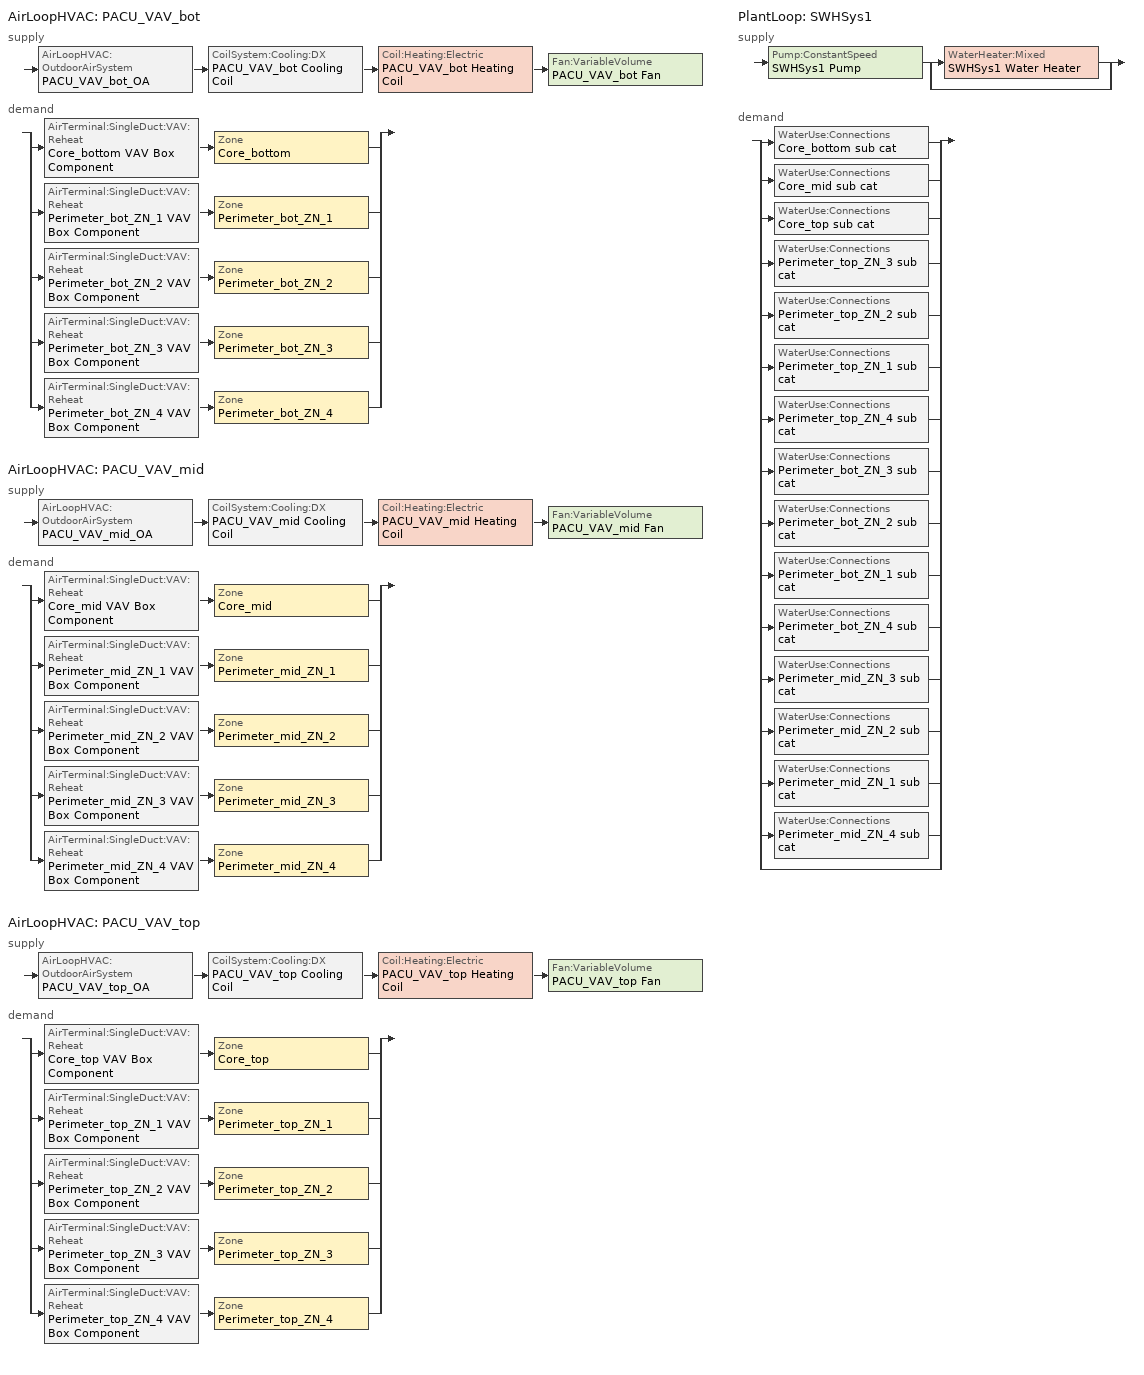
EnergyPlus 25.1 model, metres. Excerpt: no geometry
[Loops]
AirLoopHVAC 'PACU_VAV_bot'
 supply: AirLoopHVAC:OutdoorAirSystem 'PACU_VAV_bot_OA' > CoilSystem:Cooling:DX 'PACU_VAV_bot Cooling Coil' > Coil:Heating:Electric 'PACU_VAV_bot Heating Coil' > Fan:VariableVolume 'PACU_VAV_bot Fan'
 demand: split
  | AirTerminal:SingleDuct:VAV:Reheat 'Core_bottom VAV Box Component' > Zone 'Core_bottom'
  | AirTerminal:SingleDuct:VAV:Reheat 'Perimeter_bot_ZN_1 VAV Box Component' > Zone 'Perimeter_bot_ZN_1'
  | AirTerminal:SingleDuct:VAV:Reheat 'Perimeter_bot_ZN_2 VAV Box Component' > Zone 'Perimeter_bot_ZN_2'
  | AirTerminal:SingleDuct:VAV:Reheat 'Perimeter_bot_ZN_3 VAV Box Component' > Zone 'Perimeter_bot_ZN_3'
  | AirTerminal:SingleDuct:VAV:Reheat 'Perimeter_bot_ZN_4 VAV Box Component' > Zone 'Perimeter_bot_ZN_4'
AirLoopHVAC 'PACU_VAV_mid'
 supply: AirLoopHVAC:OutdoorAirSystem 'PACU_VAV_mid_OA' > CoilSystem:Cooling:DX 'PACU_VAV_mid Cooling Coil' > Coil:Heating:Electric 'PACU_VAV_mid Heating Coil' > Fan:VariableVolume 'PACU_VAV_mid Fan'
 demand: split
  | AirTerminal:SingleDuct:VAV:Reheat 'Core_mid VAV Box Component' > Zone 'Core_mid'
  | AirTerminal:SingleDuct:VAV:Reheat 'Perimeter_mid_ZN_1 VAV Box Component' > Zone 'Perimeter_mid_ZN_1'
  | AirTerminal:SingleDuct:VAV:Reheat 'Perimeter_mid_ZN_2 VAV Box Component' > Zone 'Perimeter_mid_ZN_2'
  | AirTerminal:SingleDuct:VAV:Reheat 'Perimeter_mid_ZN_3 VAV Box Component' > Zone 'Perimeter_mid_ZN_3'
  | AirTerminal:SingleDuct:VAV:Reheat 'Perimeter_mid_ZN_4 VAV Box Component' > Zone 'Perimeter_mid_ZN_4'
AirLoopHVAC 'PACU_VAV_top'
 supply: AirLoopHVAC:OutdoorAirSystem 'PACU_VAV_top_OA' > CoilSystem:Cooling:DX 'PACU_VAV_top Cooling Coil' > Coil:Heating:Electric 'PACU_VAV_top Heating Coil' > Fan:VariableVolume 'PACU_VAV_top Fan'
 demand: split
  | AirTerminal:SingleDuct:VAV:Reheat 'Core_top VAV Box Component' > Zone 'Core_top'
  | AirTerminal:SingleDuct:VAV:Reheat 'Perimeter_top_ZN_1 VAV Box Component' > Zone 'Perimeter_top_ZN_1'
  | AirTerminal:SingleDuct:VAV:Reheat 'Perimeter_top_ZN_2 VAV Box Component' > Zone 'Perimeter_top_ZN_2'
  | AirTerminal:SingleDuct:VAV:Reheat 'Perimeter_top_ZN_3 VAV Box Component' > Zone 'Perimeter_top_ZN_3'
  | AirTerminal:SingleDuct:VAV:Reheat 'Perimeter_top_ZN_4 VAV Box Component' > Zone 'Perimeter_top_ZN_4'
PlantLoop 'SWHSys1'
 supply: Pump:ConstantSpeed 'SWHSys1 Pump' > split
  | WaterHeater:Mixed 'SWHSys1 Water Heater'
  | bypass
 demand: split
  | WaterUse:Connections 'Core_bottom sub cat'
  | WaterUse:Connections 'Core_mid sub cat'
  | WaterUse:Connections 'Core_top sub cat'
  | WaterUse:Connections 'Perimeter_top_ZN_3 sub cat'
  | WaterUse:Connections 'Perimeter_top_ZN_2 sub cat'
  | WaterUse:Connections 'Perimeter_top_ZN_1 sub cat'
  | WaterUse:Connections 'Perimeter_top_ZN_4 sub cat'
  | WaterUse:Connections 'Perimeter_bot_ZN_3 sub cat'
  | WaterUse:Connections 'Perimeter_bot_ZN_2 sub cat'
  | WaterUse:Connections 'Perimeter_bot_ZN_1 sub cat'
  | WaterUse:Connections 'Perimeter_bot_ZN_4 sub cat'
  | WaterUse:Connections 'Perimeter_mid_ZN_3 sub cat'
  | WaterUse:Connections 'Perimeter_mid_ZN_2 sub cat'
  | WaterUse:Connections 'Perimeter_mid_ZN_1 sub cat'
  | WaterUse:Connections 'Perimeter_mid_ZN_4 sub cat'
  | bypass
[DesignSpecification:OutdoorAir] Outdoor Air Method=Flow/Area; Outdoor Air Flow per Zone Floor Area=0.0004318
Name | Outdoor Air Schedule
SZ DSOA Core_bottom; SZ DSOA Perimeter_bot_ZN_1; SZ DSOA Perimeter_bot_ZN_2; SZ DSOA Perimeter_bot_ZN_3; SZ DSOA Perimeter_bot_ZN_4; SZ DSOA Core_mid; SZ DSOA Perimeter_mid_ZN_1; SZ DSOA Perimeter_mid_ZN_3; SZ DSOA Perimeter_mid_ZN_4; SZ DSOA Core_top; SZ DSOA Perimeter_top_ZN_1; SZ DSOA Perimeter_top_ZN_2; SZ DSOA Perimeter_top_ZN_3; SZ DSOA Perimeter_top_ZN_4
SZ DSOA Perimeter_mid_ZN_2 | PERIMETER_MID_ZN_2_OA_Mult
[DesignSpecification:ZoneAirDistribution] Zone Air Distribution Effectiveness in Cooling Mode=1; Zone Air Distribution Effectiveness in Heating Mode=1
Name | Minimum Zone Ventilation Efficiency
VAV_Zone_AirDistribution | 0.6
CM DSZAD Building
[Sizing:Zone] Zone Cooling Design Supply Air Temperature Input Method=SupplyAirTemperature; Zone Cooling Design Supply Air Temperature=12.8; Zone Heating Design Supply Air Temperature Input Method=SupplyAirTemperature; Zone Heating Design Supply Air Temperature=40; Zone Cooling Design Supply Air Humidity Ratio=0.0085; Zone Heating Design Supply Air Humidity Ratio=0.008; Cooling Design Air Flow Method=DesignDay; Cooling Design Air Flow Rate=0; Cooling Minimum Air Flow Fraction=0; Heating Design Air Flow Method=DesignDay; Heating Design Air Flow Rate=0; Design Specification Zone Air Distribution Object=VAV_Zone_AirDistribution; Zone Load Sizing Method=Sensible Load Only No Latent Load; Zone Latent Cooling Design Supply Air Humidity Ratio Input Method=HumidityRatioDifference; Zone Cooling Design Supply Air Humidity Ratio Difference=0.005; Zone Latent Heating Design Supply Air Humidity Ratio Input Method=HumidityRatioDifference; Zone Humidification Design Supply Air Humidity Ratio Difference=0.005
Name | Design Specification Outdoor Air Object
Core_bottom | SZ DSOA Core_bottom
Perimeter_bot_ZN_1 | SZ DSOA Perimeter_bot_ZN_1
Perimeter_bot_ZN_2 | SZ DSOA Perimeter_bot_ZN_2
Perimeter_bot_ZN_3 | SZ DSOA Perimeter_bot_ZN_3
Perimeter_bot_ZN_4 | SZ DSOA Perimeter_bot_ZN_4
Core_mid | SZ DSOA Core_mid
Perimeter_mid_ZN_1 | SZ DSOA Perimeter_mid_ZN_1
Perimeter_mid_ZN_2 | SZ DSOA Perimeter_mid_ZN_2
Perimeter_mid_ZN_3 | SZ DSOA Perimeter_mid_ZN_3
Perimeter_mid_ZN_4 | SZ DSOA Perimeter_mid_ZN_4
Core_top | SZ DSOA Core_top
Perimeter_top_ZN_1 | SZ DSOA Perimeter_top_ZN_1
Perimeter_top_ZN_2 | SZ DSOA Perimeter_top_ZN_2
Perimeter_top_ZN_3 | SZ DSOA Perimeter_top_ZN_3
Perimeter_top_ZN_4 | SZ DSOA Perimeter_top_ZN_4
[Sizing:System] Type of Load to Size On=Sensible; Design Outdoor Air Flow Rate=0.9561; Central Heating Maximum System Air Flow Ratio=0.3; Preheat Design Temperature=7; Preheat Design Humidity Ratio=0.008; Precool Design Temperature=12.8; Precool Design Humidity Ratio=0.008; Central Cooling Design Supply Air Temperature=12.8; Central Heating Design Supply Air Temperature=12.8; Type of Zone Sum to Use=Coincident; 100 Outdoor Air in Cooling=No; 100 Outdoor Air in Heating=No; Central Cooling Design Supply Air Humidity Ratio=0.0085; Central Heating Design Supply Air Humidity Ratio=0.008; Cooling Supply Air Flow Rate Method=DesignDay; Cooling Supply Air Flow Rate=0; Heating Supply Air Flow Rate Method=DesignDay; Heating Supply Air Flow Rate=0; System Outdoor Air Method=ZoneSum
PACU_VAV_bot; PACU_VAV_mid; PACU_VAV_top
[Sizing:Plant]
SWHSys1: Loop Type=Heating; Design Loop Exit Temperature=60; Loop Design Temperature Difference=5
[ZoneControl:Thermostat] Control Type Schedule=Dual Zone Control Type Sched
Name | Zone or ZoneList | Control 1
Core_bottom Thermostat | Core_bottom | Core_bottom Dual SP Control
Perimeter_bot_ZN_1 Thermostat | Perimeter_bot_ZN_1 | Perimeter_bot_ZN_1 Dual SP Control
Perimeter_bot_ZN_2 Thermostat | Perimeter_bot_ZN_2 | Perimeter_bot_ZN_2 Dual SP Control
Perimeter_bot_ZN_3 Thermostat | Perimeter_bot_ZN_3 | Perimeter_bot_ZN_3 Dual SP Control
Perimeter_bot_ZN_4 Thermostat | Perimeter_bot_ZN_4 | Perimeter_bot_ZN_4 Dual SP Control
Core_mid Thermostat | Core_mid | Core_mid Dual SP Control
Perimeter_mid_ZN_1 Thermostat | Perimeter_mid_ZN_1 | Perimeter_mid_ZN_1 Dual SP Control
Perimeter_mid_ZN_2 Thermostat | Perimeter_mid_ZN_2 | Perimeter_mid_ZN_2 Dual SP Control
Perimeter_mid_ZN_3 Thermostat | Perimeter_mid_ZN_3 | Perimeter_mid_ZN_3 Dual SP Control
Perimeter_mid_ZN_4 Thermostat | Perimeter_mid_ZN_4 | Perimeter_mid_ZN_4 Dual SP Control
Core_top Thermostat | Core_top | Core_top Dual SP Control
Perimeter_top_ZN_1 Thermostat | Perimeter_top_ZN_1 | Perimeter_top_ZN_1 Dual SP Control
Perimeter_top_ZN_2 Thermostat | Perimeter_top_ZN_2 | Perimeter_top_ZN_2 Dual SP Control
Perimeter_top_ZN_3 Thermostat | Perimeter_top_ZN_3 | Perimeter_top_ZN_3 Dual SP Control
Perimeter_top_ZN_4 Thermostat | Perimeter_top_ZN_4 | Perimeter_top_ZN_4 Dual SP Control
[ThermostatSetpoint:DualSetpoint]
Name | Heating Setpoint Temperature Schedule | Cooling Setpoint Temperature Schedule
Core_bottom Dual SP Control; Perimeter_bot_ZN_1 Dual SP Control; Perimeter_bot_ZN_2 Dual SP Control; Perimeter_bot_ZN_3 Dual SP Control; Perimeter_bot_ZN_4 Dual SP Control; Core_mid Dual SP Control; Perimeter_mid_ZN_1 Dual SP Control; Perimeter_mid_ZN_3 Dual SP Control; Perimeter_mid_ZN_4 Dual SP Control; Core_top Dual SP Control; Perimeter_top_ZN_1 Dual SP Control; Perimeter_top_ZN_2 Dual SP Control; Perimeter_top_ZN_3 Dual SP Control; Perimeter_top_ZN_4 Dual SP Control | HTGSETP_SCH_YES_OPTIMUM | CLGSETP_SCH_YES_OPTIMUM
Perimeter_mid_ZN_2 Dual SP Control | HTGSETP_SCH_YES_OPTIMUM_w_SB | CLGSETP_SCH_YES_OPTIMUM_w_SB
[AirTerminal:SingleDuct:VAV:Reheat] Availability Schedule=PowerOutage_Avail; Maximum Air Flow Rate=AUTOSIZE; Maximum Hot Water or Steam Flow Rate=AUTOSIZE; Minimum Hot Water or Steam Flow Rate=0; Convergence Tolerance=0.001; Damper Heating Action=ReverseWithLimits; Maximum Flow Fraction During Reheat=0.5; Maximum Reheat Air Temperature=40
Name | Zone Minimum Air Flow Input Method | Constant Minimum Air Flow Fraction | Reheat Coil | Minimum Air Flow Fraction Schedule
Core_bottom VAV Box Component | Constant | 0.261 | Core_bottom VAV Box Reheat Coil
Perimeter_bot_ZN_1 VAV Box Component | Constant | 0.16 | Perimeter_bot_ZN_1 VAV Box Reheat Coil
Perimeter_bot_ZN_2 VAV Box Component | Constant | 0.13 | Perimeter_bot_ZN_2 VAV Box Reheat Coil
Perimeter_bot_ZN_3 VAV Box Component | Constant | 0.273 | Perimeter_bot_ZN_3 VAV Box Reheat Coil
Perimeter_bot_ZN_4 VAV Box Component | Constant | 0.121 | Perimeter_bot_ZN_4 VAV Box Reheat Coil
Core_mid VAV Box Component | Constant | 0.312 | Core_mid VAV Box Reheat Coil
Perimeter_mid_ZN_1 VAV Box Component | Constant | 0.136 | Perimeter_mid_ZN_1 VAV Box Reheat Coil
Perimeter_mid_ZN_2 VAV Box Component | Scheduled |  | Perimeter_mid_ZN_2 VAV Box Reheat Coil | Perimeter_mid_ZN_2_MDP_Sch
Perimeter_mid_ZN_3 VAV Box Component | Constant | 0.237 | Perimeter_mid_ZN_3 VAV Box Reheat Coil
Perimeter_mid_ZN_4 VAV Box Component | Constant | 0.101 | Perimeter_mid_ZN_4 VAV Box Reheat Coil
Core_top VAV Box Component | Constant | 0.307 | Core_top VAV Box Reheat Coil
Perimeter_top_ZN_1 VAV Box Component | Constant | 0.127 | Perimeter_top_ZN_1 VAV Box Reheat Coil
Perimeter_top_ZN_2 VAV Box Component | Constant | 0.104 | Perimeter_top_ZN_2 VAV Box Reheat Coil
Perimeter_top_ZN_3 VAV Box Component | Constant | 0.211 | Perimeter_top_ZN_3 VAV Box Reheat Coil
Perimeter_top_ZN_4 VAV Box Component | Constant | 0.095 | Perimeter_top_ZN_4 VAV Box Reheat Coil
[Zone equipment]
Core_bottom: Core_bottom VAV Box Component
Perimeter_bot_ZN_1: Perimeter_bot_ZN_1 VAV Box Component
Perimeter_bot_ZN_2: Perimeter_bot_ZN_2 VAV Box Component
Perimeter_bot_ZN_3: Perimeter_bot_ZN_3 VAV Box Component
Perimeter_bot_ZN_4: Perimeter_bot_ZN_4 VAV Box Component
Core_mid: Core_mid VAV Box Component
Perimeter_mid_ZN_1: Perimeter_mid_ZN_1 VAV Box Component
Perimeter_mid_ZN_2: Perimeter_mid_ZN_2 VAV Box Component
Perimeter_mid_ZN_3: Perimeter_mid_ZN_3 VAV Box Component
Perimeter_mid_ZN_4: Perimeter_mid_ZN_4 VAV Box Component
Core_top: Core_top VAV Box Component
Perimeter_top_ZN_1: Perimeter_top_ZN_1 VAV Box Component
Perimeter_top_ZN_2: Perimeter_top_ZN_2 VAV Box Component
Perimeter_top_ZN_3: Perimeter_top_ZN_3 VAV Box Component
Perimeter_top_ZN_4: Perimeter_top_ZN_4 VAV Box Component
[Fan:VariableVolume] Availability Schedule=HVACOperationSchd; Pressure Rise=1389.42; Maximum Flow Rate=AUTOSIZE; Fan Power Minimum Flow Rate Input Method=Fraction; Fan Power Minimum Flow Fraction=0.25; Motor In Airstream Fraction=1; Fan Power Coefficient 1=0.0408; Fan Power Coefficient 2=0.088; Fan Power Coefficient 3=-0.0729; Fan Power Coefficient 4=0.9437; Fan Power Coefficient 5=0
Name | Fan Total Efficiency | Motor Efficiency
PACU_VAV_bot Fan; PACU_VAV_mid Fan | 0.6006 | 0.924
PACU_VAV_top Fan | 0.6045 | 0.93
[Coil:Cooling:DX:TwoSpeed] Availability Schedule=PowerOutage_Avail; High Speed Gross Rated Total Cooling Capacity=AUTOSIZE; High Speed Rated Sensible Heat Ratio=AUTOSIZE; High Speed Gross Rated Cooling COP=3.56925; High Speed Rated Air Flow Rate=AUTOSIZE; Total Cooling Capacity Function of Temperature Curve=LgDXalt_CapFT; Total Cooling Capacity Function of Flow Fraction Curve=LgDXalt_CapFF; Energy Input Ratio Function of Temperature Curve=LgDXalt_EIRFT; Energy Input Ratio Function of Flow Fraction Curve=LgDXalt_EIRFF; Part Load Fraction Correlation Curve=LgDXalt_PLR; Low Speed Gross Rated Total Cooling Capacity=AUTOSIZE; Low Speed Gross Rated Sensible Heat Ratio=AUTOSIZE; Low Speed Gross Rated Cooling COP=3.56925; Low Speed Rated Air Flow Rate=AUTOSIZE; Low Speed Total Cooling Capacity Function of Temperature Curve=LgDXalt_CapFT; Low Speed Energy Input Ratio Function of Temperature Curve=LgDXalt_EIRFT
PACU_VAV_bot Cooling Coil; PACU_VAV_mid Cooling Coil; PACU_VAV_top Cooling Coil
[Coil:Heating:Electric] Availability Schedule=PowerOutage_Avail; Efficiency=1; Nominal Capacity=autosize
Core_bottom VAV Box Reheat Coil; Perimeter_bot_ZN_1 VAV Box Reheat Coil; Perimeter_bot_ZN_2 VAV Box Reheat Coil; Perimeter_bot_ZN_3 VAV Box Reheat Coil; Perimeter_bot_ZN_4 VAV Box Reheat Coil; Core_mid VAV Box Reheat Coil; Perimeter_mid_ZN_1 VAV Box Reheat Coil; Perimeter_mid_ZN_2 VAV Box Reheat Coil; Perimeter_mid_ZN_3 VAV Box Reheat Coil; Perimeter_mid_ZN_4 VAV Box Reheat Coil; Core_top VAV Box Reheat Coil; Perimeter_top_ZN_1 VAV Box Reheat Coil; Perimeter_top_ZN_2 VAV Box Reheat Coil; Perimeter_top_ZN_3 VAV Box Reheat Coil; Perimeter_top_ZN_4 VAV Box Reheat Coil
[COIL:HEATING:ELECTRIC] Availability Schedule=PowerOutage_Avail; Efficiency=1; Nominal Capacity=AUTOSIZE
PACU_VAV_bot Heating Coil; PACU_VAV_mid Heating Coil; PACU_VAV_top Heating Coil
[CoilSystem:Cooling:DX] Availability Schedule=PowerOutage_Avail
Name | Cooling Coil
PACU_VAV_bot Cooling Coil | PACU_VAV_bot Cooling Coil
PACU_VAV_mid Cooling Coil | PACU_VAV_mid Cooling Coil
PACU_VAV_top Cooling Coil | PACU_VAV_top Cooling Coil
[HeatExchanger:AirToAir:SensibleAndLatent] Availability Schedule=Always_On; Nominal Supply Air Flow Rate=AUTOSIZE; Sensible Effectiveness at 100 Heating Air Flow=0.7; Latent Effectiveness at 100 Heating Air Flow=0.6; Sensible Effectiveness at 100 Cooling Air Flow=0.75; Latent Effectiveness at 100 Cooling Air Flow=0.6; Nominal Electric Power=736.002; Supply Air Outlet Temperature Control=Yes; Heat Exchanger Type=Rotary; Frost Control Type=ExhaustOnly; Threshold Temperature=-23.3; Initial Defrost Time Fraction=0.167; Rate of Defrost Time Fraction Increase=1.44
PACU_VAV_bot OA Heat Recovery; PACU_VAV_mid OA Heat Recovery; PACU_VAV_top OA Heat Recovery
[Controller:OutdoorAir] Minimum Outdoor Air Flow Rate=0; Maximum Outdoor Air Flow Rate=AUTOSIZE; Economizer Control Type=DifferentialDryBulb; Economizer Control Action Type=ModulateFlow; Lockout Type=LockoutWithHeating; Minimum Limit Type=FixedMinimum; Minimum Outdoor Air Schedule=MinOA_MotorizedDamper_Sched; Heat Recovery Bypass Control Type=BypassWhenOAFlowGreaterThanMinimum
Name | Maximum Fraction of Outdoor Air Schedule | Mechanical Ventilation Controller
PACU_VAV_bot_OA_Controller | VAV_BOT Max OA Fraction | PACU_VAV_bot_DCV
PACU_VAV_mid_OA_Controller | VAV_MID Max OA Fraction | PACU_VAV_mid_DCV
PACU_VAV_top_OA_Controller | VAV_TOP Max OA Fraction | PACU_VAV_top_DCV
[Controller:MechanicalVentilation] Availability Schedule=MinOA_MotorizedDamper_Sched; Demand Controlled Ventilation=Yes; System Outdoor Air Method=Standard62.1VentilationRateProcedure; Design Specification Zone Air Distribution Object Name 1=CM DSZAD Building; Design Specification Zone Air Distribution Object Name 2=CM DSZAD Building; Design Specification Zone Air Distribution Object Name 3=CM DSZAD Building; Design Specification Zone Air Distribution Object Name 4=CM DSZAD Building; Design Specification Zone Air Distribution Object Name 5=CM DSZAD Building
Name | Zone or ZoneList 1 | Design Specification Outdoor Air Object Name 1 | Zone or ZoneList 2 | Design Specification Outdoor Air Object Name 2 | Zone or ZoneList 3 | Design Specification Outdoor Air Object Name 3 | Zone or ZoneList 4 | Design Specification Outdoor Air Object Name 4 | Zone or ZoneList 5 | Design Specification Outdoor Air Object Name 5
PACU_VAV_bot_DCV | Core_bottom | SZ DSOA Core_bottom | Perimeter_bot_ZN_1 | SZ DSOA Perimeter_bot_ZN_1 | Perimeter_bot_ZN_2 | SZ DSOA Perimeter_bot_ZN_2 | Perimeter_bot_ZN_3 | SZ DSOA Perimeter_bot_ZN_3 | Perimeter_bot_ZN_4 | SZ DSOA Perimeter_bot_ZN_4
PACU_VAV_mid_DCV | Core_mid | SZ DSOA Core_mid | Perimeter_mid_ZN_1 | SZ DSOA Perimeter_mid_ZN_1 | Perimeter_mid_ZN_2 | SZ DSOA Perimeter_mid_ZN_2 | Perimeter_mid_ZN_3 | SZ DSOA Perimeter_mid_ZN_3 | Perimeter_mid_ZN_4 | SZ DSOA Perimeter_mid_ZN_4
PACU_VAV_top_DCV | Core_top | SZ DSOA Core_top | Perimeter_top_ZN_1 | SZ DSOA Perimeter_top_ZN_1 | Perimeter_top_ZN_2 | SZ DSOA Perimeter_top_ZN_2 | Perimeter_top_ZN_3 | SZ DSOA Perimeter_top_ZN_3 | Perimeter_top_ZN_4 | SZ DSOA Perimeter_top_ZN_4
[AirLoopHVAC] Design Supply Air Flow Rate=AUTOSIZE
PACU_VAV_bot; PACU_VAV_mid; PACU_VAV_top
[Pump:ConstantSpeed]
SWHSys1 Pump: Design Flow Rate=autosize; Design Pump Head=29891; Design Power Consumption=AUTOSIZE; Motor Efficiency=0.3; Fraction of Motor Inefficiencies to Fluid Stream=0; Pump Control Type=Intermittent; Pump Flow Rate Schedule=PowerOutage_Avail
[WaterHeater:Mixed]
SWHSys1 Water Heater: Tank Volume=0.378541; Setpoint Temperature Schedule=SHWSys1 Water Heater Setpoint Temperature Schedule; Deadband Temperature Difference=2; Maximum Temperature Limit=82.2222; Heater Control Type=Cycle; Heater Maximum Capacity=29307.11; Heater Fuel Type=NATURALGAS; Heater Thermal Efficiency=0.80804; Off Cycle Parasitic Fuel Consumption Rate=1886.44; Off Cycle Parasitic Fuel Type=NATURALGAS; Off Cycle Parasitic Heat Fraction to Tank=0; On Cycle Parasitic Fuel Consumption Rate=1886.44; On Cycle Parasitic Fuel Type=NATURALGAS; Ambient Temperature Indicator=zone; Ambient Temperature Zone=CORE_BOTTOM; Off Cycle Loss Coefficient to Ambient Temperature=7.56156; On Cycle Loss Coefficient to Ambient Temperature=7.56156; Use Side Effectiveness=1; Source Side Effectiveness=1; Use Side Design Flow Rate=AUTOSIZE; Source Side Design Flow Rate=AUTOSIZE; Indirect Water Heating Recovery Time=1.5
[PlantLoop]
SWHSys1: Fluid Type=WATER; Plant Equipment Operation Scheme=SWHSys1 Loop Operation Scheme List; Maximum Loop Temperature=60; Minimum Loop Temperature=10; Maximum Loop Flow Rate=AUTOSIZE; Minimum Loop Flow Rate=0; Plant Loop Volume=AUTOSIZE; Load Distribution Scheme=Optimal
[PlantEquipmentList]
SWHSys1 Equipment List: SWHSys1 Water Heater
[PlantEquipmentOperation:HeatingLoad]
SWHSys1 Operation Scheme: Load Range 1 Lower Limit=0; Load Range 1 Upper Limit=1000000000000000; Range 1 Equipment List=SWHSys1 Equipment List
[PlantEquipmentOperationSchemes]
SWHSys1 Loop Operation Scheme List: Control Scheme 1=SWHSys1 Operation Scheme; Control Scheme 1 Schedule=PowerOutage_Avail
[EnergyManagementSystem:Sensor]
Name | OutputVariable or OutputMeter Index Key | OutputVariable or OutputMeter
Core_bottom_LSr | Core_bottom | Zone Lights Electricity Rate
Core_bottom_Occ_Sensor | Core_bottom | People Occupant Count
Core_mid_LSr | Core_mid | Zone Lights Electricity Rate
Core_mid_Occ_Sensor | Core_mid | People Occupant Count
Core_top_LSr | Core_top | Zone Lights Electricity Rate
Core_top_Occ_Sensor | Core_top | People Occupant Count
Perimeter_top_ZN_3_LSr | Perimeter_top_ZN_3 | Zone Lights Electricity Rate
Perimeter_top_ZN_3_Occ_Sensor | Perimeter_top_ZN_3 | People Occupant Count
Perimeter_top_ZN_2_LSr | Perimeter_top_ZN_2 | Zone Lights Electricity Rate
Perimeter_top_ZN_2_Occ_Sensor | Perimeter_top_ZN_2 | People Occupant Count
Perimeter_top_ZN_1_LSr | Perimeter_top_ZN_1 | Zone Lights Electricity Rate
Perimeter_top_ZN_1_Occ_Sensor | Perimeter_top_ZN_1 | People Occupant Count
Perimeter_top_ZN_4_LSr | Perimeter_top_ZN_4 | Zone Lights Electricity Rate
Perimeter_top_ZN_4_Occ_Sensor | Perimeter_top_ZN_4 | People Occupant Count
Perimeter_bot_ZN_3_LSr | Perimeter_bot_ZN_3 | Zone Lights Electricity Rate
Perimeter_bot_ZN_3_Occ_Sensor | Perimeter_bot_ZN_3 | People Occupant Count
Perimeter_bot_ZN_2_LSr | Perimeter_bot_ZN_2 | Zone Lights Electricity Rate
Perimeter_bot_ZN_2_Occ_Sensor | Perimeter_bot_ZN_2 | People Occupant Count
Perimeter_bot_ZN_1_LSr | Perimeter_bot_ZN_1 | Zone Lights Electricity Rate
Perimeter_bot_ZN_1_Occ_Sensor | Perimeter_bot_ZN_1 | People Occupant Count
Perimeter_bot_ZN_4_LSr | Perimeter_bot_ZN_4 | Zone Lights Electricity Rate
Perimeter_bot_ZN_4_Occ_Sensor | Perimeter_bot_ZN_4 | People Occupant Count
Perimeter_mid_ZN_3_LSr | Perimeter_mid_ZN_3 | Zone Lights Electricity Rate
Perimeter_mid_ZN_3_Occ_Sensor | Perimeter_mid_ZN_3 | People Occupant Count
Perimeter_mid_ZN_2_LSr | Perimeter_mid_ZN_2 | Zone Lights Electricity Rate
Perimeter_mid_ZN_2_Occ_Sensor | Perimeter_mid_ZN_2 | People Occupant Count
Perimeter_mid_ZN_1_LSr | Perimeter_mid_ZN_1 | Zone Lights Electricity Rate
Perimeter_mid_ZN_1_Occ_Sensor | Perimeter_mid_ZN_1 | People Occupant Count
Perimeter_mid_ZN_4_LSr | Perimeter_mid_ZN_4 | Zone Lights Electricity Rate
Perimeter_mid_ZN_4_Occ_Sensor | Perimeter_mid_ZN_4 | People Occupant Count
pacu_vav_bot_OA_VRP | PACU_VAV_bot | Air System Outdoor Air Mechanical Ventilation Requested Mass Flow Rate
pacu_vav_bot_OA | PACU_VAV_bot | Air System Outdoor Air Mass Flow Rate
pacu_vav_bot_SUPPLY_FLOW | PACU_VAV_bot_OA-PACU_VAV_bot_CoolCNode | System Node Standard Density Volume Flow Rate
pacu_vav_mid_OA_VRP | PACU_VAV_mid | Air System Outdoor Air Mechanical Ventilation Requested Mass Flow Rate
pacu_vav_mid_OA | PACU_VAV_mid | Air System Outdoor Air Mass Flow Rate
pacu_vav_mid_SUPPLY_FLOW | PACU_VAV_mid_OA-PACU_VAV_mid_CoolCNode | System Node Standard Density Volume Flow Rate
pacu_vav_top_OA_VRP | PACU_VAV_top | Air System Outdoor Air Mechanical Ventilation Requested Mass Flow Rate
pacu_vav_top_OA | PACU_VAV_top | Air System Outdoor Air Mass Flow Rate
pacu_vav_top_SUPPLY_FLOW | PACU_VAV_top_OA-PACU_VAV_top_CoolCNode | System Node Standard Density Volume Flow Rate
[EnergyManagementSystem:Program]
SET_Perimeter_mid_ZN_2_Light_EMS_Program: SET Perimeter_mid_ZN_2_LSr_IP =0.093*Perimeter_mid_ZN_2_LSr/Perimeter_mid_ZN_2_Area; IF (Perimeter_mid_ZN_2_Occ_Sensor <= 0) && (Perimeter_mid_ZN_2_LSr_IP >= 0.02); IF (DaylightSavings==0) && ((Hour < 7) || (Hour > 16)); SET Perimeter_mid_ZN_2_Light_Actuator = 0.02*Perimeter_mid_ZN_2_Area/0.09290304; ELSEIF (DaylightSavings==1) && ((Hour < 6) || (Hour > 15)); SET Perimeter_mid_ZN_2_Light_Actuator = 0.02*Perimeter_mid_ZN_2_Area/0.09290304; ELSE; SET Perimeter_mid_ZN_2_Light_Actuator = NULL; ENDIF; ELSE; SET Perimeter_mid_ZN_2_Light_Actuator = NULL; ENDIF
SET_Perimeter_mid_ZN_1_Light_EMS_Program: SET Perimeter_mid_ZN_1_LSr_IP =0.093*Perimeter_mid_ZN_1_LSr/Perimeter_mid_ZN_1_Area; IF (Perimeter_mid_ZN_1_Occ_Sensor <= 0) && (Perimeter_mid_ZN_1_LSr_IP >= 0.02); SET Perimeter_mid_ZN_1_Light_Actuator = 0.02*Perimeter_mid_ZN_1_Area/0.09290304; ELSE; SET Perimeter_mid_ZN_1_Light_Actuator = NULL; ENDIF
SET_Perimeter_mid_ZN_4_Light_EMS_Program: SET Perimeter_mid_ZN_4_LSr_IP =0.093*Perimeter_mid_ZN_4_LSr/Perimeter_mid_ZN_4_Area; IF (Perimeter_mid_ZN_4_Occ_Sensor <= 0) && (Perimeter_mid_ZN_4_LSr_IP >= 0.02); SET Perimeter_mid_ZN_4_Light_Actuator = 0.02*Perimeter_mid_ZN_4_Area/0.09290304; ELSE; SET Perimeter_mid_ZN_4_Light_Actuator = NULL; ENDIF
pacu_vav_bot_MAX_OA_FRAC: IF pacu_vav_bot_OA > pacu_vav_bot_OA_VRP; SET pacu_vav_bot_MAX_OA_FRAC = NULL; ELSE; IF pacu_vav_bot_SUPPLY_FLOW > 0; SET pacu_vav_bot_MAX_OA_FRAC =      0.9561 / pacu_vav_bot_SUPPLY_FLOW; ELSE; SET pacu_vav_bot_MAX_OA_FRAC = NULL; ENDIF; ENDIF
pacu_vav_mid_MAX_OA_FRAC: IF pacu_vav_mid_OA > pacu_vav_mid_OA_VRP; SET pacu_vav_mid_MAX_OA_FRAC = NULL; ELSE; IF pacu_vav_mid_SUPPLY_FLOW > 0; SET pacu_vav_mid_MAX_OA_FRAC =      0.9561 / pacu_vav_mid_SUPPLY_FLOW; ELSE; SET pacu_vav_mid_MAX_OA_FRAC = NULL; ENDIF; ENDIF
pacu_vav_top_MAX_OA_FRAC: IF pacu_vav_top_OA > pacu_vav_top_OA_VRP; SET pacu_vav_top_MAX_OA_FRAC = NULL; ELSE; IF pacu_vav_top_SUPPLY_FLOW > 0; SET pacu_vav_top_MAX_OA_FRAC =      0.9561 / pacu_vav_top_SUPPLY_FLOW; ELSE; SET pacu_vav_top_MAX_OA_FRAC = NULL; ENDIF; ENDIF
OA_BASED_OPTIMUM_START_EMS_Program: IF DaylightSavings==0 && DayOfWeek>1 && Hour==5 && OAT<23.9 && OAT>1.7; SET CLGSETP_SCH_Actuator = 26.7; SET HTGSETP_SCH_Actuator = 15.6; SET CLGSETP_SCH_w_SB_Actuator = 26.7; SET HTGSETP_SCH_w_SB_Actuator = 15.6; ELSEIF DaylightSavings==1 && DayOfWeek>1 && Hour==4 && OAT<23.9 && OAT>1.7; SET CLGSETP_SCH_Actuator = 26.7; SET HTGSETP_SCH_Actuator = 15.6; SET CLGSETP_SCH_w_SB_Actuator = 26.7; SET HTGSETP_SCH_w_SB_Actuator = 15.6; ELSE; SET CLGSETP_SCH_Actuator = NULL; SET HTGSETP_SCH_Actuator = NULL; SET CLGSETP_SCH_w_SB_Actuator = NULL; SET HTGSETP_SCH_w_SB_Actuator = NULL; ENDIF
[EnergyManagementSystem:GlobalVariable]
Wired_LTG
[EnergyManagementSystem:OutputVariable]
Wired_LTG: EMS Variable=Wired_LTG; Type of Data in Variable=Summed; Update Frequency=ZoneTimeStep; Units=J
[EnergyManagementSystem:InternalVariable] Internal Data Type=Zone Floor Area
Name | Internal Data Index Key
Core_bottom_Area | Core_bottom
Core_mid_Area | Core_mid
Core_top_Area | Core_top
Perimeter_top_ZN_3_Area | Perimeter_top_ZN_3
Perimeter_top_ZN_2_Area | Perimeter_top_ZN_2
Perimeter_top_ZN_1_Area | Perimeter_top_ZN_1
Perimeter_top_ZN_4_Area | Perimeter_top_ZN_4
Perimeter_bot_ZN_3_Area | Perimeter_bot_ZN_3
Perimeter_bot_ZN_2_Area | Perimeter_bot_ZN_2
Perimeter_bot_ZN_1_Area | Perimeter_bot_ZN_1
Perimeter_bot_ZN_4_Area | Perimeter_bot_ZN_4
Perimeter_mid_ZN_3_Area | Perimeter_mid_ZN_3
Perimeter_mid_ZN_2_Area | Perimeter_mid_ZN_2
Perimeter_mid_ZN_1_Area | Perimeter_mid_ZN_1
Perimeter_mid_ZN_4_Area | Perimeter_mid_ZN_4
[AvailabilityManager:NightCycle] Applicability Schedule=PowerOutage_Avail; Fan Schedule=HVACOperationSchd; Control Type=CycleOnAny; Thermostat Tolerance=1; Cycling Run Time Control Type=FixedRunTime; Cycling Run Time=1800
PACU_VAV_bot Availability Manager; PACU_VAV_mid Availability Manager; PACU_VAV_top Availability Manager
[SetpointManager:Scheduled]
SWHSys1 Loop Setpoint Manager: Control Variable=Temperature; Schedule=SHWSys1-Loop-Temp-Schedule; Setpoint Node or NodeList=SWHSys1 Supply Outlet Node
[SetpointManager:MixedAir] Control Variable=Temperature
Name | Setpoint Node or NodeList
PACU_VAV_bot_CoolC SAT Manager | PACU_VAV_bot_CoolC-PACU_VAV_bot_HeatCNode
PACU_VAV_bot_HeatC MixedAir Manager | PACU_VAV_bot_HeatC-PACU_VAV_bot FanNode
PACU_VAV_bot_OAMixed Air Temp Manager | PACU_VAV_bot_OA-PACU_VAV_bot_CoolCNode
PACU_VAV_mid_CoolC SAT Manager | PACU_VAV_mid_CoolC-PACU_VAV_mid_HeatCNode
PACU_VAV_mid_HeatC MixedAir Manager | PACU_VAV_mid_HeatC-PACU_VAV_mid FanNode
PACU_VAV_mid_OAMixed Air Temp Manager | PACU_VAV_mid_OA-PACU_VAV_mid_CoolCNode
PACU_VAV_top_CoolC SAT Manager | PACU_VAV_top_CoolC-PACU_VAV_top_HeatCNode
PACU_VAV_top_HeatC MixedAir Manager | PACU_VAV_top_HeatC-PACU_VAV_top FanNode
PACU_VAV_top_OAMixed Air Temp Manager | PACU_VAV_top_OA-PACU_VAV_top_CoolCNode
[SetpointManager:OutdoorAirPretreat] Control Variable=Temperature; Minimum Setpoint Temperature=-99; Maximum Setpoint Temperature=99; Minimum Setpoint Humidity Ratio=1e-05; Maximum Setpoint Humidity Ratio=1
Name | Setpoint Node or NodeList
PACU_VAV_bot Heat Exchanger Supply Air Temp Manager | PACU_VAV_bot Heat Recovery Outlet Node
PACU_VAV_mid Heat Exchanger Supply Air Temp Manager | PACU_VAV_mid Heat Recovery Outlet Node
PACU_VAV_top Heat Exchanger Supply Air Temp Manager | PACU_VAV_top Heat Recovery Outlet Node
[SetpointManager:Warmest] Control Variable=Temperature; Minimum Setpoint Temperature=12.8; Maximum Setpoint Temperature=15.6; Strategy=MaximumTemperature
Name | HVAC Air Loop | Setpoint Node or NodeList
PACU_VAV_bot Supply Air Temperature Manager | PACU_VAV_bot | PACU_VAV_bot Supply Equipment Outlet Node
PACU_VAV_mid Supply Air Temperature Manager | PACU_VAV_mid | PACU_VAV_mid Supply Equipment Outlet Node
PACU_VAV_top Supply Air Temperature Manager | PACU_VAV_top | PACU_VAV_top Supply Equipment Outlet Node
[Generator:PVWatts]
PV_module: PVWatts Version=5; DC System Capacity=33784.5; Module Type=Premium; Array Type=FixedOpenRack; System Losses=0.113; Array Geometry Type=TiltAzimuth; Tilt Angle=0; Azimuth Angle=180
[ElectricLoadCenter:Generators]
PV_Generator: Generator 1=PV_module; Generator 1 Rated Electric Power Output=33784.5; Generator 1 Availability Schedule=PV_SCH
[ELECTRICLOADCENTER:INVERTER:SIMPLE]
PV_Inverter: Availability Schedule=PowerOutage_Avail; Radiative Fraction=0; Inverter Efficiency=0.96
[ElectricLoadCenter:Transformer]
Transformer 1: Availability Schedule=PowerOutage_Avail; Transformer Usage=PowerInFromGrid; Rated Capacity=45000; Phase=3; Conductor Material=Aluminum; Full Load Temperature Rise=150; Fraction of Eddy Current Losses=0.1; Performance Input Method=NominalEfficiency; Nameplate Efficiency=0.984; Per Unit Load for Nameplate Efficiency=0.35; Reference Temperature for Nameplate Efficiency=75; Consider Transformer Loss for Utility Cost=Yes; Meter 1=Wired_LTG_Electricity; Meter 2=Wired_INT_EQUIP
[ElectricLoadCenter:Distribution]
Generator: Generator List=PV_Generator; Generator Operation Scheme Type=Baseload; Electrical Buss Type=DirectCurrentWithInverter; Inverter=PV_Inverter
[WaterUse:Equipment] EndUse Subcategory=WaterUse; Peak Flow Rate=3.57511e-06; Flow Rate Fraction Schedule=BLDG_SWH_SCH
Name | Target Temperature Schedule | Hot Water Supply Temperature Schedule | Zone | Sensible Fraction Schedule | Latent Fraction Schedule
Core_bottom sub cat | Core_bottom sub cat Temp Sched | Core_bottom sub catHot Supply Temp Sched | Core_bottom | Core_bottom sub cat Sensible fract sched | Core_bottom sub cat Latent fract sched
Core_mid sub cat | Core_mid sub cat Temp Sched | Core_mid sub catHot Supply Temp Sched | Core_mid | Core_mid sub cat Sensible fract sched | Core_mid sub cat Latent fract sched
Core_top sub cat | Core_top sub cat Temp Sched | Core_top sub catHot Supply Temp Sched | Core_top | Core_top sub cat Sensible fract sched | Core_top sub cat Latent fract sched
Perimeter_top_ZN_3 sub cat | Perimeter_top_ZN_3 sub cat Temp Sched | Perimeter_top_ZN_3 sub catHot Supply Temp Sched | Perimeter_top_ZN_3 | Perimeter_top_ZN_3 sub cat Sensible fract sched | Perimeter_top_ZN_3 sub cat Latent fract sched
Perimeter_top_ZN_2 sub cat | Perimeter_top_ZN_2 sub cat Temp Sched | Perimeter_top_ZN_2 sub catHot Supply Temp Sched | Perimeter_top_ZN_2 | Perimeter_top_ZN_2 sub cat Sensible fract sched | Perimeter_top_ZN_2 sub cat Latent fract sched
Perimeter_top_ZN_1 sub cat | Perimeter_top_ZN_1 sub cat Temp Sched | Perimeter_top_ZN_1 sub catHot Supply Temp Sched | Perimeter_top_ZN_1 | Perimeter_top_ZN_1 sub cat Sensible fract sched | Perimeter_top_ZN_1 sub cat Latent fract sched
Perimeter_top_ZN_4 sub cat | Perimeter_top_ZN_4 sub cat Temp Sched | Perimeter_top_ZN_4 sub catHot Supply Temp Sched | Perimeter_top_ZN_4 | Perimeter_top_ZN_4 sub cat Sensible fract sched | Perimeter_top_ZN_4 sub cat Latent fract sched
Perimeter_bot_ZN_3 sub cat | Perimeter_bot_ZN_3 sub cat Temp Sched | Perimeter_bot_ZN_3 sub catHot Supply Temp Sched | Perimeter_bot_ZN_3 | Perimeter_bot_ZN_3 sub cat Sensible fract sched | Perimeter_bot_ZN_3 sub cat Latent fract sched
Perimeter_bot_ZN_2 sub cat | Perimeter_bot_ZN_2 sub cat Temp Sched | Perimeter_bot_ZN_2 sub catHot Supply Temp Sched | Perimeter_bot_ZN_2 | Perimeter_bot_ZN_2 sub cat Sensible fract sched | Perimeter_bot_ZN_2 sub cat Latent fract sched
Perimeter_bot_ZN_1 sub cat | Perimeter_bot_ZN_1 sub cat Temp Sched | Perimeter_bot_ZN_1 sub catHot Supply Temp Sched | Perimeter_bot_ZN_1 | Perimeter_bot_ZN_1 sub cat Sensible fract sched | Perimeter_bot_ZN_1 sub cat Latent fract sched
Perimeter_bot_ZN_4 sub cat | Perimeter_bot_ZN_4 sub cat Temp Sched | Perimeter_bot_ZN_4 sub catHot Supply Temp Sched | Perimeter_bot_ZN_4 | Perimeter_bot_ZN_4 sub cat Sensible fract sched | Perimeter_bot_ZN_4 sub cat Latent fract sched
Perimeter_mid_ZN_3 sub cat | Perimeter_mid_ZN_3 sub cat Temp Sched | Perimeter_mid_ZN_3 sub catHot Supply Temp Sched | Perimeter_mid_ZN_3 | Perimeter_mid_ZN_3 sub cat Sensible fract sched | Perimeter_mid_ZN_3 sub cat Latent fract sched
Perimeter_mid_ZN_2 sub cat | Perimeter_mid_ZN_2 sub cat Temp Sched | Perimeter_mid_ZN_2 sub catHot Supply Temp Sched | Perimeter_mid_ZN_2 | Perimeter_mid_ZN_2 sub cat Sensible fract sched | Perimeter_mid_ZN_2 sub cat Latent fract sched
Perimeter_mid_ZN_1 sub cat | Perimeter_mid_ZN_1 sub cat Temp Sched | Perimeter_mid_ZN_1 sub catHot Supply Temp Sched | Perimeter_mid_ZN_1 | Perimeter_mid_ZN_1 sub cat Sensible fract sched | Perimeter_mid_ZN_1 sub cat Latent fract sched
Perimeter_mid_ZN_4 sub cat | Perimeter_mid_ZN_4 sub cat Temp Sched | Perimeter_mid_ZN_4 sub catHot Supply Temp Sched | Perimeter_mid_ZN_4 | Perimeter_mid_ZN_4 sub cat Sensible fract sched | Perimeter_mid_ZN_4 sub cat Latent fract sched
[WaterUse:Connections]
Name | Water Use Equipment 1
Core_bottom sub cat | Core_bottom sub cat
Core_mid sub cat | Core_mid sub cat
Core_top sub cat | Core_top sub cat
Perimeter_top_ZN_3 sub cat | Perimeter_top_ZN_3 sub cat
Perimeter_top_ZN_2 sub cat | Perimeter_top_ZN_2 sub cat
Perimeter_top_ZN_1 sub cat | Perimeter_top_ZN_1 sub cat
Perimeter_top_ZN_4 sub cat | Perimeter_top_ZN_4 sub cat
Perimeter_bot_ZN_3 sub cat | Perimeter_bot_ZN_3 sub cat
Perimeter_bot_ZN_2 sub cat | Perimeter_bot_ZN_2 sub cat
Perimeter_bot_ZN_1 sub cat | Perimeter_bot_ZN_1 sub cat
Perimeter_bot_ZN_4 sub cat | Perimeter_bot_ZN_4 sub cat
Perimeter_mid_ZN_3 sub cat | Perimeter_mid_ZN_3 sub cat
Perimeter_mid_ZN_2 sub cat | Perimeter_mid_ZN_2 sub cat
Perimeter_mid_ZN_1 sub cat | Perimeter_mid_ZN_1 sub cat
Perimeter_mid_ZN_4 sub cat | Perimeter_mid_ZN_4 sub cat
[Schedule:Compact]
PV_SCH; ALWAYS_ON: Through: 12/31, For: AllDays, Until: 24:00, 1
HVACOperationSchd: Through: 7/15, For: Weekdays SummerDesignDay, Until: 06:00, 0, Until: 22:00, 1, Until: 24:00, 0, For: Saturday WinterDesignDay, Until: 06:00, 0, Until: 18:00, 1, Until: 24:00, 0, For:Sunday Holidays AllOtherDays, Until: 24:00, 0, Through: 7/18, For: AllDays, Until: 24:00, 0, Through: 12/15, For: Weekdays SummerDesignDay, Until: 06:00, 0, Until: 22:00, 1, Until: 24:00, 0, For: Saturday WinterDesignDay, Until: 06:00, 0, Until: 18:00, 1, Until: 24:00, 0, For:Sunday Holidays AllOtherDays, Until: 24:00, 0, Through: 12/18, For: AllDays, Until: 24:00, 0, Through: 12/31, For: Weekdays SummerDesignDay, Until: 06:00, 0, Until: 22:00, 1, Until: 24:00, 0, For: Saturday WinterDesignDay, Until: 06:00, 0, Until: 18:00, 1, Until: 24:00, 0, For:Sunday Holidays AllOtherDays, Until: 24:00, 0
BLDG_SWH_SCH: Through: 12/31, For: Weekdays SummerDesignDay, Until: 05:00, 0, Until: 06:00, 0, Until: 07:00, 0.07, Until: 08:00, 0.19, Until: 09:00, 0.35, Until: 10:00, 0.38, Until: 11:00, 0.39, Until: 12:00, 0.47, Until: 13:00, 0.57, Until: 14:00, 0.54, Until: 15:00, 0.34, Until: 16:00, 0.33, Until: 17:00, 0.44, Until: 18:00, 0.26, Until: 19:00, 0.21, Until: 20:00, 0.15, Until: 21:00, 0.17, Until: 22:00, 0.08, Until: 24:00, 0.05, For: Saturday WinterDesignDay, Until: 05:00, 0, Until: 06:00, 0, Until: 07:00, 0.07, Until: 08:00, 0.11, Until: 09:00, 0.15, Until: 10:00, 0.21, Until: 11:00, 0.19, Until: 12:00, 0.23, Until: 13:00, 0.2, Until: 14:00, 0.19, Until: 15:00, 0.15, Until: 16:00, 0.13, Until: 17:00, 0.14, Until: 19:00, 0.07, Until: 22:00, 0, Until: 24:00, 0, For:Sunday Holidays AllOtherDays, Until: 05:00, 0, Until: 06:00, 0, Until: 11:00, 0.04, Until: 13:00, 0.06, Until: 14:00, 0.09, Until: 15:00, 0.06, Until: 18:00, 0.04, Until: 22:00, 0, Until: 24:00, 0
HTGSETP_SCH_YES_OPTIMUM: Through: 12/31, For: WinterDesignDay, Until: 05:00, 15.6, Until: 06:00, 17.6, Until: 07:00, 19.6, Until: 22:00, 21, Until: 24:00, 15.6, For: Weekdays, Until: 05:00, 15.6, Until: 06:00, 17.8, Until: 07:00, 20, Until: 22:00, 21, Until: 24:00, 15.6, For SummerDesignDay, Until: 24:00, 15.6, For: Saturday, Until: 05:00, 15.6, Until: 06:00, 17.8, Until: 07:00, 20, Until: 17:00, 21, Until: 24:00, 15.6, For:Sunday Holidays AllOtherDays, Until: 24:00, 15.6
HTGSETP_SCH_YES_OPTIMUM_w_SB: Through: 12/31, For: Weekdays, Until: 01:00, 15.6, Until: 02:00, 15.6, Until: 03:00, 15.6, Until: 04:00, 15.6, Until: 05:00, 15.6, Until: 06:00, 17.8, Until: 07:00, 20, Until: 08:00, 21, Until: 09:00, 21, Until: 10:00, 21, Until: 11:00, 20.4444, Until: 12:00, 21, Until: 13:00, 20.4444, Until: 14:00, 21, Until: 15:00, 20.4444, Until: 16:00, 21, Until: 17:00, 21, Until: 18:00, 21, Until: 19:00, 21, Until: 20:00, 21, Until: 21:00, 21, Until: 22:00, 21, Until: 23:00, 15.6, Until: 24:00, 15.6, For: Saturday, Until: 01:00, 15.6, Until: 02:00, 15.6, Until: 03:00, 15.6, Until: 04:00, 15.6, Until: 05:00, 15.6, Until: 06:00, 17.6, Until: 07:00, 20, Until: 08:00, 21, Until: 09:00, 21, Until: 10:00, 21, Until: 11:00, 20.4444, Until: 12:00, 21, Until: 13:00, 20.4444, Until: 14:00, 21, Until: 15:00, 20.4444, Until: 16:00, 21, Until: 17:00, 21, Until: 18:00, 15.6, Until: 19:00, 15.6, Until: 20:00, 15.6, Until: 21:00, 15.6, Until: 22:00, 15.6, Until: 23:00, 15.6, Until: 24:00, 15.6, For: WinterDesignDay, Until: 05:00, 15.6, Until: 06:00, 17.6, Until: 07:00, 19.6, Until: 22:00, 21, Until: 24:00, 15.6, For SummerDesignDay, Until: 24:00, 15.6, For:Sunday Holidays AllOtherDays, Until: 24:00, 15.6
CLGSETP_SCH_YES_OPTIMUM: Through: 12/31, For: SummerDesignDay, Until: 05:00, 26.7, Until: 06:00, 25.7, Until: 07:00, 25, Until: 22:00, 24, Until: 24:00, 26.7, For: Weekdays, Until: 05:00, 26.7, Until: 06:00, 25.6, Until: 07:00, 25, Until: 22:00, 24, Until: 24:00, 26.7, For: Saturday, Until: 05:00, 26.7, Until: 06:00, 25.7, Until: 07:00, 25, Until: 17:00, 24, Until: 24:00, 26.7, For WinterDesignDay, Until: 24:00, 26.7, For:Sunday Holidays AllOtherDays, Until: 24:00, 26.7
CLGSETP_SCH_YES_OPTIMUM_w_SB: Through: 12/31, For: Weekdays, Until: 01:00, 26.7, Until: 02:00, 26.7, Until: 03:00, 26.7, Until: 04:00, 26.7, Until: 05:00, 26.7, Until: 06:00, 25.6, Until: 07:00, 25, Until: 08:00, 24, Until: 09:00, 24, Until: 10:00, 24, Until: 11:00, 24.5556, Until: 12:00, 24, Until: 13:00, 24.5556, Until: 14:00, 24, Until: 15:00, 24.5556, Until: 16:00, 24, Until: 17:00, 24, Until: 18:00, 24, Until: 19:00, 24, Until: 20:00, 24, Until: 21:00, 24, Until: 22:00, 24, Until: 23:00, 26.7, Until: 24:00, 26.7, For: Saturday, Until: 01:00, 26.7, Until: 02:00, 26.7, Until: 03:00, 26.7, Until: 04:00, 26.7, Until: 05:00, 26.7, Until: 06:00, 25.7, Until: 07:00, 25, Until: 08:00, 24, Until: 09:00, 24, Until: 10:00, 24, Until: 11:00, 24.5556, Until: 12:00, 24, Until: 13:00, 24.5556, Until: 14:00, 24, Until: 15:00, 24.5556, Until: 16:00, 24, Until: 17:00, 24, Until: 18:00, 26.7, Until: 19:00, 26.7, Until: 20:00, 26.7, Until: 21:00, 26.7, Until: 22:00, 26.7, Until: 23:00, 26.7, Until: 24:00, 26.7, For: SummerDesignDay, Until: 05:00, 26.7, Until: 06:00, 25.7, Until: 07:00, 25, Until: 22:00, 24, Until: 24:00, 26.7, For WinterDesignDay, Until: 24:00, 26.7, For:Sunday Holidays AllOtherDays, Until: 24:00, 26.7
MinOA_MotorizedDamper_Sched: Through: 7/15, For: Weekdays SummerDesignDay, Until: 07:00, 0, Until: 22:00, 1, Until: 24:00, 0, For: Saturday WinterDesignDay, Until: 07:00, 0, Until: 18:00, 1, Until: 24:00, 0, For:Sunday Holidays AllOtherDays, Until: 24:00, 0, Through: 7/18, For: AllDays, Until: 24:00, 0, Through: 12/15, For: Weekdays SummerDesignDay, Until: 07:00, 0, Until: 22:00, 1, Until: 24:00, 0, For: Saturday WinterDesignDay, Until: 07:00, 0, Until: 18:00, 1, Until: 24:00, 0, For:Sunday Holidays AllOtherDays, Until: 24:00, 0, Through: 12/18, For: AllDays, Until: 24:00, 0, Through: 12/31, For: Weekdays SummerDesignDay, Until: 07:00, 0, Until: 22:00, 1, Until: 24:00, 0, For: Saturday WinterDesignDay, Until: 07:00, 0, Until: 18:00, 1, Until: 24:00, 0, For:Sunday Holidays AllOtherDays, Until: 24:00, 0
Dual Zone Control Type Sched: Through: 12/31, For: AllDays, Until: 24:00, 4
Core_bottom sub cat Latent fract sched; Core_mid sub cat Latent fract sched; Core_top sub cat Latent fract sched; Perimeter_top_ZN_3 sub cat Latent fract sched; Perimeter_top_ZN_2 sub cat Latent fract sched; Perimeter_top_ZN_1 sub cat Latent fract sched; Perimeter_top_ZN_4 sub cat Latent fract sched; Perimeter_bot_ZN_3 sub cat Latent fract sched; Perimeter_bot_ZN_2 sub cat Latent fract sched; Perimeter_bot_ZN_1 sub cat Latent fract sched; Perimeter_bot_ZN_4 sub cat Latent fract sched; Perimeter_mid_ZN_3 sub cat Latent fract sched; Perimeter_mid_ZN_2 sub cat Latent fract sched; Perimeter_mid_ZN_1 sub cat Latent fract sched; Perimeter_mid_ZN_4 sub cat Latent fract sched: Through: 12/31, For: AllDays, Until: 24:00, 0.05
Core_bottom sub cat Sensible fract sched; Core_mid sub cat Sensible fract sched; Core_top sub cat Sensible fract sched; Perimeter_top_ZN_3 sub cat Sensible fract sched; Perimeter_top_ZN_2 sub cat Sensible fract sched; Perimeter_top_ZN_1 sub cat Sensible fract sched; Perimeter_top_ZN_4 sub cat Sensible fract sched; Perimeter_bot_ZN_3 sub cat Sensible fract sched; Perimeter_bot_ZN_2 sub cat Sensible fract sched; Perimeter_bot_ZN_1 sub cat Sensible fract sched; Perimeter_bot_ZN_4 sub cat Sensible fract sched; Perimeter_mid_ZN_3 sub cat Sensible fract sched; Perimeter_mid_ZN_2 sub cat Sensible fract sched; Perimeter_mid_ZN_1 sub cat Sensible fract sched; Perimeter_mid_ZN_4 sub cat Sensible fract sched: Through: 12/31, For: AllDays, Until: 24:00, 0.2
Core_bottom sub cat Temp Sched; Core_mid sub cat Temp Sched; Core_top sub cat Temp Sched; Perimeter_top_ZN_3 sub cat Temp Sched; Perimeter_top_ZN_2 sub cat Temp Sched; Perimeter_top_ZN_1 sub cat Temp Sched; Perimeter_top_ZN_4 sub cat Temp Sched; Perimeter_bot_ZN_3 sub cat Temp Sched; Perimeter_bot_ZN_2 sub cat Temp Sched; Perimeter_bot_ZN_1 sub cat Temp Sched; Perimeter_bot_ZN_4 sub cat Temp Sched; Perimeter_mid_ZN_3 sub cat Temp Sched; Perimeter_mid_ZN_2 sub cat Temp Sched; Perimeter_mid_ZN_1 sub cat Temp Sched; Perimeter_mid_ZN_4 sub cat Temp Sched; SHWSys1-Loop-Temp-Schedule; SHWSys1 Water Heater Setpoint Temperature Schedule: Through: 12/31, For: AllDays, Until: 24:00, 60
Core_bottom sub catHot Supply Temp Sched; Core_mid sub catHot Supply Temp Sched; Core_top sub catHot Supply Temp Sched; Perimeter_top_ZN_3 sub catHot Supply Temp Sched; Perimeter_top_ZN_2 sub catHot Supply Temp Sched; Perimeter_top_ZN_1 sub catHot Supply Temp Sched; Perimeter_top_ZN_4 sub catHot Supply Temp Sched; Perimeter_bot_ZN_3 sub catHot Supply Temp Sched; Perimeter_bot_ZN_2 sub catHot Supply Temp Sched; Perimeter_bot_ZN_1 sub catHot Supply Temp Sched; Perimeter_bot_ZN_4 sub catHot Supply Temp Sched; Perimeter_mid_ZN_3 sub catHot Supply Temp Sched; Perimeter_mid_ZN_2 sub catHot Supply Temp Sched; Perimeter_mid_ZN_1 sub catHot Supply Temp Sched; Perimeter_mid_ZN_4 sub catHot Supply Temp Sched: Through: 12/31, For: AllDays, Until: 24:00, 55
PERIMETER_MID_ZN_2_OA_Mult: Through: 12/31, For: Weekdays, Until: 01:00, 1, Until: 02:00, 1, Until: 03:00, 1, Until: 04:00, 1, Until: 05:00, 1, Until: 06:00, 1, Until: 07:00, 1, Until: 08:00, 1, Until: 09:00, 1, Until: 10:00, 1, Until: 11:00, 0, Until: 12:00, 1, Until: 13:00, 0, Until: 14:00, 1, Until: 15:00, 0, Until: 16:00, 1, Until: 17:00, 1, Until: 18:00, 1, Until: 19:00, 1, Until: 20:00, 1, Until: 21:00, 1, Until: 22:00, 1, Until: 23:00, 1, Until: 24:00, 1, For: Saturday, Until: 01:00, 1, Until: 02:00, 1, Until: 03:00, 1, Until: 04:00, 1, Until: 05:00, 1, Until: 06:00, 1, Until: 07:00, 1, Until: 08:00, 1, Until: 09:00, 1, Until: 10:00, 1, Until: 11:00, 0, Until: 12:00, 1, Until: 13:00, 0, Until: 14:00, 1, Until: 15:00, 0, Until: 16:00, 1, Until: 17:00, 1, Until: 18:00, 1, Until: 19:00, 1, Until: 20:00, 1, Until: 21:00, 1, Until: 22:00, 1, Until: 23:00, 1, Until: 24:00, 1, For: AllOtherDays, Until: 24:00, 1
PERIMETER_MID_ZN_2_MDP_Sch: Through: 12/31, For: Weekdays, Until: 01:00, 0.104, Until: 02:00, 0.104, Until: 03:00, 0.104, Until: 04:00, 0.104, Until: 05:00, 0.104, Until: 06:00, 0.104, Until: 07:00, 0.104, Until: 08:00, 0.104, Until: 09:00, 0.104, Until: 10:00, 0.104, Until: 11:00, 0.01, Until: 12:00, 0.104, Until: 13:00, 0.01, Until: 14:00, 0.104, Until: 15:00, 0.01, Until: 16:00, 0.104, Until: 17:00, 0.104, Until: 18:00, 0.104, Until: 19:00, 0.104, Until: 20:00, 0.104, Until: 21:00, 0.104, Until: 22:00, 0.104, Until: 23:00, 0.104, Until: 24:00, 0.104, For: Saturday, Until: 01:00, 0.104, Until: 02:00, 0.104, Until: 03:00, 0.104, Until: 04:00, 0.104, Until: 05:00, 0.104, Until: 06:00, 0.104, Until: 07:00, 0.104, Until: 08:00, 0.104, Until: 09:00, 0.104, Until: 10:00, 0.104, Until: 11:00, 0.01, Until: 12:00, 0.104, Until: 13:00, 0.01, Until: 14:00, 0.104, Until: 15:00, 0.01, Until: 16:00, 0.104, Until: 17:00, 0.104, Until: 18:00, 0.104, Until: 19:00, 0.104, Until: 20:00, 0.104, Until: 21:00, 0.104, Until: 22:00, 0.104, Until: 23:00, 0.104, Until: 24:00, 0.104, For: AllOtherDays, Until: 24:00, 0.104
[SCHEDULE:COMPACT]
PowerOutage_Avail: Through: 7/15, For: AllDays, Until: 24:00, 1, Through: 7/18, For: AllDays, Until: 24:00, 0, Through: 12/15, For: AllDays, Until: 24:00, 1, Through: 12/18, For: AllDays, Until: 24:00, 0, Through: 12/31, For: AllDays, Until: 24:00, 1
[Schedule:Constant] Hourly Value=1
VAV_BOT Max OA Fraction; VAV_MID Max OA Fraction; VAV_TOP Max OA Fraction
[Curve:Quadratic]
Name | Coefficient1 Constant | Coefficient2 x | Coefficient3 x2 | Minimum Value of x | Maximum Value of x
LgDXalt_CapFF | 0.718954 | 0.435436 | -0.154193 | 0.75 | 1.25
LgDXalt_EIRFF | 1.19525 | -0.306138 | 0.110973 | 0.75 | 1.25
LgDXalt_PLR | 0.771 | 0.229 | 0 | 0 | 1
[Curve:Biquadratic] Minimum Value of x=16.5556; Maximum Value of x=22.1111; Minimum Value of y=23.7778; Maximum Value of y=47.66
Name | Coefficient1 Constant | Coefficient2 x | Coefficient3 x2 | Coefficient4 y | Coefficient5 y2 | Coefficient6 xy
LgDXalt_CapFT | 1.39072 | -0.0529058 | 0.0018423 | 0.00058267 | -0.000186814 | 0.000265159
LgDXalt_EIRFT | -0.536161 | 0.105138 | -0.00172659 | 0.0149848 | 0.000659948 | -0.0017385
